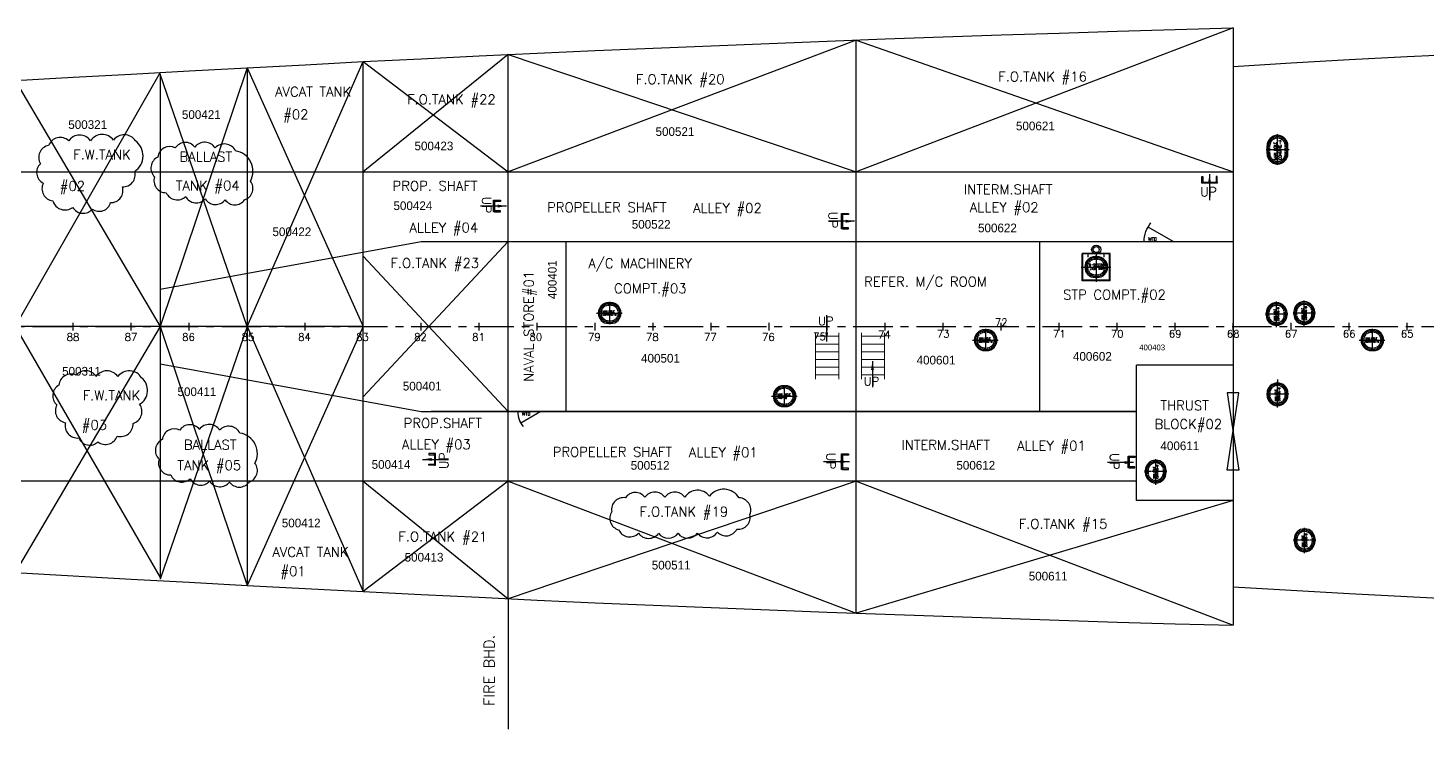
# Model space of a CAD drawing. Header units: inches. Extents: x -439515 to 171412, y -8673 to 415183.
# Drawn here: x 31619 to 62641, y 39459 to 55006 of the extents above; entities that cross this region are included whole.
import ezdxf
from ezdxf.enums import TextEntityAlignment as Align

# ---------------------------------------------------------------- set-up
doc = ezdxf.new("R2010")
doc.units = ezdxf.units.IN
doc.header["$LTSCALE"] = 700
doc.header["$MEASUREMENT"] = 0
for name, pattern in [('CENTER', [2, 1.25, -0.25, 0.25, -0.25]), ('CENTER2', [1.125, 0.75, -0.125, 0.125, -0.125]), ('DASHED', [0.75, 0.5, -0.25]), ('DOTDASH1', [1600, 1000, -250, 100, -250]), ('H1', [40, 20, -20])]:
    doc.linetypes.add(name, pattern=pattern)
for name, color, linetype in [('00', 7, 'Continuous'), ('01', 7, 'Continuous'), ('4 DECK', 7, 'Continuous'), ('COMPT.NOS', 4, 'Continuous'), ('COMPTNAME', 7, 'Continuous'), ('Layer1', 6, 'Continuous'), ('LIGHT_BULKHEADS', 7, 'Continuous'), ('MANHOLEPLAN', 3, 'Continuous'), ('TANK MARKS', 7, 'Continuous'), ('UP-DOWN', 7, 'Continuous')]:
    doc.layers.add(name, color=color, linetype=linetype)
doc.layers.add('LADDER', color=7, linetype='Continuous', lineweight=15)
doc.styles.add('ROMAN C', font='ROMANS.SHX', dxfattribs={"width": 0.9})
doc.styles.add('ROMANS', font='romans')
doc.styles.add('style1', font='romans.shx', dxfattribs={"height": 250})
doc.dimstyles.get("Standard").update_dxf_attribs({"dimtxt": 150.18, "dimasz": 200.18, "dimexe": 0.8, "dimexo": 0.625, "dimgap": 0.09, "dimtad": 0, "dimtih": 1, "dimtoh": 1, "dimdec": 0, "dimzin": 0, "dimdsep": 46, "dimtxsty": 'Standard', "dimcen": 8.09, "dimclrd": 40, "dimclre": 40, "dimadec": 0, "dimazin": 0, "dimtfac": 1, "dimtdec": 0, "dimtofl": 0, "dimtmove": 0, "dimatfit": 3, "dimfxl": 1, "dimtolj": 1, "dimtzin": 0, "dimarcsym": 0})

# ---------------------------------------------------------------- blocks, each defined once
blk = doc.blocks.new('A1M', base_point=(36991, 2400))
at = {"linetype": 'Continuous'}
for p, q in [((37491, 2550), (36491, 2250)), ((36491, 2550), (37491, 2250)), ((36491, 2250), (36491, 2550)), ((37491, 2250), (37491, 2550))]:
    blk.add_line(p, q, dxfattribs=at)
blk = doc.blocks.new('DRW', base_point=(42299, 4033))
at = {"linetype": 'Continuous'}
blk.add_line((41799, 4033), (42665, 4533), dxfattribs=at)
blk.add_arc((41799, 4033), 1000, 0, 40, dxfattribs=at)
blk = doc.blocks.new('fghghj')
at = {"color": 3, "linetype": 'Continuous'}
blk.add_lwpolyline([(318315, -37952), (318615, -37952), (318615, -37927), (318315, -37927)], close=True, dxfattribs=at)
at = {"layer": '00', "color": 3}
for points in [[(318345, -38102), (318345, -37952), (318315, -37952), (318315, -38102)], [(318585, -38102), (318585, -37952), (318615, -37952), (318615, -38102)]]:
    blk.add_lwpolyline(points, close=True, dxfattribs=at)
at = {"layer": '01', "color": 4, "linetype": 'ByBlock'}
blk.add_line((318615, -37927), (318615, -37927), dxfattribs=at)
blk.add_line((318615, -37927), (318615, -37927), dxfattribs=at)
blk = doc.blocks.new('qwas')
at = {"color": 3, "linetype": 'H1'}
blk.add_line((-836179, 147376), (-836179, 147776), dxfattribs=at)
at = {"color": 3, "linetype": 'Continuous'}
blk.add_lwpolyline([(-836192, 147376), (-836192, 147776), (-836167, 147776), (-836167, 147376)], close=True, dxfattribs=at)
at = {"layer": '00', "color": 3}
for points in [[(-836342, 147746), (-836192, 147746), (-836192, 147776), (-836342, 147776)], [(-836342, 147406), (-836192, 147406), (-836192, 147376), (-836342, 147376)]]:
    blk.add_lwpolyline(points, close=True, dxfattribs=at)
blk = doc.blocks.new('A$C49E2739F')
at = {"layer": 'LADDER', "color": 3}
for p, q in [((112, 600), (1312, 600)), ((200, 600), (200, 0)), ((400, 600), (400, 0)), ((600, 600), (600, 0)), ((800, 600), (800, 0)), ((1000, 600), (1000, 0)), ((1200, 600), (1200, 0)), ((112, 0), (1312, 0))]:
    blk.add_line(p, q, dxfattribs=at)
blk = doc.blocks.new('MANHOLECOAMINGB')
at = {"linetype": 'CENTER2', "ltscale": 0.1}
for p, q in [((-339, 0), (323, 0)), ((0, -288), (0, 289))]:
    blk.add_line(p, q, dxfattribs=at)
for p, q in [((-73, 8), (73, 8)), ((-25, 270), (25, 270)), ((-25, 240), (25, 240)), ((-73, -8), (73, -8)), ((-25, -240), (25, -240)), ((-25, -270), (25, -270))]:
    blk.add_line(p, q)
at = {"linetype": 'DASHED', "ltscale": 0.1}
for p, q in [((-25, 205), (25, 205)), ((-25, 200), (25, 200)), ((-25, -200), (25, -200)), ((-25, -205), (25, -205))]:
    blk.add_line(p, q, dxfattribs=at)
for centre in [(-73, 0), (73, 0)]:
    blk.add_circle(centre, 8)
for centre, radius, start, end in [((-25, 0), 270, 90, 270), ((-25, 0), 240, 90, 270), ((25, 0), 270, 270, 90), ((25, 0), 240, 270, 90)]:
    blk.add_arc(centre, radius, start, end)
for centre, radius, start, end in [((-25, 0), 205, 90, 270), ((-25, 0), 200, 90, 270), ((25, 0), 205, 270, 90), ((25, 0), 200, 270, 90)]:
    blk.add_arc(centre, radius, start, end, dxfattribs=at)
at = {"insert": (-181, 68), "char_height": 50, "width": 486.8, "attachment_point": 1, "style": 'ROMAN C'}
blk.add_mtext('MAN HOLE COAMING-B', dxfattribs=at)
blk = doc.blocks.new('HING')
at = {"layer": 'MANHOLEPLAN'}
for p, q in [((-205, -49), (-205, 61)), ((205, -49), (205, 61))]:
    blk.add_line(p, q, dxfattribs=at)
for radius in [118, 77.9]:
    blk.add_circle((0, 147), radius, dxfattribs=at)
blk = doc.blocks.new('manholerecesstype450x400')
at = {"layer": 'MANHOLEPLAN', "linetype": 'CENTER2', "ltscale": 0.1}
for p, q in [((0, -370), (0, 383)), ((385, 0), (-374, 0))]:
    blk.add_line(p, q, dxfattribs=at)
at = {"layer": 'MANHOLEPLAN', "ltscale": 0.13}
for p, q in [((-363, 353), (-363, -353)), ((-363, 353), (363, 353)), ((-353, 343), (-353, -343)), ((-353, 343), (353, 343)), ((-353, 338), (353, 338)), ((-348, 338), (-348, -338)), ((-25, 240), (25, 240)), ((348, 338), (348, -338)), ((353, 343), (353, -343)), ((363, 353), (363, -353)), ((-363, -353), (363, -353)), ((-353, -338), (353, -338)), ((-353, -343), (353, -343)), ((-25, -240), (25, -240))]:
    blk.add_line(p, q, dxfattribs=at)
at = {"layer": 'MANHOLEPLAN'}
for p, q in [((-73, 8), (73, 8)), ((-25, 270), (25, 270)), ((-73, -8), (73, -8)), ((-25, -270), (25, -270))]:
    blk.add_line(p, q, dxfattribs=at)
at = {"layer": 'MANHOLEPLAN', "linetype": 'DASHED', "ltscale": 0.13}
for p, q in [((-25, 205), (25, 205)), ((-25, 200), (25, 200)), ((-25, -200), (25, -200)), ((-25, -205), (25, -205))]:
    blk.add_line(p, q, dxfattribs=at)
at = {"layer": 'MANHOLEPLAN'}
for centre in [(-73, 0), (73, 0)]:
    blk.add_circle(centre, 8, dxfattribs=at)
at = {"layer": 'MANHOLEPLAN', "ltscale": 0.13}
for centre, radius, start, end in [((-25, 0), 270, 90, 270), ((-25, 0), 240, 90, 270), ((25, 0), 270, 270, 90), ((25, 0), 240, 270, 90)]:
    blk.add_arc(centre, radius, start, end, dxfattribs=at)
at = {"layer": 'MANHOLEPLAN', "linetype": 'DASHED', "ltscale": 0.13}
for centre, radius, start, end in [((-25, 0), 205, 90, 270), ((-25, 0), 200, 90, 270), ((25, 0), 205, 270, 90), ((25, 0), 200, 270, 90)]:
    blk.add_arc(centre, radius, start, end, dxfattribs=at)
at = {"layer": 'Layer1', "rotation": 180}
blk.add_blockref('HING', (0, -305), dxfattribs=at)
at = {"layer": 'MANHOLEPLAN', "insert": (-203, 74), "char_height": 60, "width": 626.17, "attachment_point": 1, "style": 'ROMAN C'}
blk.add_mtext('MAN HOLE RECESS-B', dxfattribs=at)
blk = doc.blocks.new('manholecoamingtype600x400')
at = {"linetype": 'CENTER2', "ltscale": 0.1}
for p, q in [((-394, 0), (404, 0)), ((0, -297), (0, 294))]:
    blk.add_line(p, q, dxfattribs=at)
for p, q in [((-100, 270), (100, 270)), ((-100, 240), (100, 240)), ((-73, 8), (73, 8)), ((-100, -240), (100, -240)), ((-100, -270), (100, -270)), ((-73, -8), (73, -8))]:
    blk.add_line(p, q)
at = {"linetype": 'DASHED', "ltscale": 0.1}
for p, q in [((-100, 205), (100, 205)), ((-100, 200), (100, 200)), ((-100, -200), (100, -200)), ((-100, -205), (100, -205))]:
    blk.add_line(p, q, dxfattribs=at)
for centre in [(-73, 0), (73, 0)]:
    blk.add_circle(centre, 8)
for centre, radius, start, end in [((-100, 0), 270, 90, 270), ((-100, 0), 240, 90, 270), ((100, 0), 270, 270, 90), ((100, 0), 240, 270, 90)]:
    blk.add_arc(centre, radius, start, end)
for centre, radius, start, end in [((-100, 0), 205, 90, 270), ((-100, 0), 200, 90, 270), ((100, 0), 205, 270, 90), ((100, 0), 200, 270, 90)]:
    blk.add_arc(centre, radius, start, end, dxfattribs=at)
at = {"insert": (-265, 98), "char_height": 75, "width": 752.53, "attachment_point": 1, "style": 'ROMAN C'}
blk.add_mtext('MAN HOLE COAMING-A', dxfattribs=at)
blk = doc.blocks.new('MANHOLEPADB')
at = {"linetype": 'CENTER2', "ltscale": 0.1}
for p, q in [((-339, 0), (323, 0)), ((0, -288), (0, 289))]:
    blk.add_line(p, q, dxfattribs=at)
for p, q in [((-73, 8), (73, 8)), ((-25, 270), (25, 270)), ((-25, 240), (25, 240)), ((-73, -8), (73, -8)), ((-25, -240), (25, -240)), ((-25, -270), (25, -270))]:
    blk.add_line(p, q)
at = {"linetype": 'DASHED', "ltscale": 0.1}
for p, q in [((-25, 205), (25, 205)), ((-25, 200), (25, 200)), ((-25, -200), (25, -200)), ((-25, -205), (25, -205))]:
    blk.add_line(p, q, dxfattribs=at)
for centre in [(-73, 0), (73, 0)]:
    blk.add_circle(centre, 8)
for centre, radius, start, end in [((-25, 0), 270, 90, 270), ((-25, 0), 240, 90, 270), ((25, 0), 270, 270, 90), ((25, 0), 240, 270, 90)]:
    blk.add_arc(centre, radius, start, end)
for centre, radius, start, end in [((-25, 0), 205, 90, 270), ((-25, 0), 200, 90, 270), ((25, 0), 205, 270, 90), ((25, 0), 200, 270, 90)]:
    blk.add_arc(centre, radius, start, end, dxfattribs=at)
at = {"insert": (-181, 68), "char_height": 50, "width": 486.8, "attachment_point": 1, "style": 'ROMAN C'}
blk.add_mtext('MAN  HOLE PAD- B', dxfattribs=at)

msp = doc.modelspace()

# ---------------------------------------------------------------- linework, layer by layer
at = {"color": 7}
for p, q in [((58340.7, 55005.9), (58340.7, 41761.1)), ((49981.3, 42028.6), (49981.3, 54738.4)), ((34548.5, 53984.7), (34548.5, 42782.3)), ((36477.6, 54123.6), (36477.6, 42643.4)), ((39049.7, 42507), (39049.7, 54259.9)), ((31333.3, 51813), (58340.7, 51813)), ((41621.8, 48297.7), (41621.8, 48469.2)), ((42907.9, 48297.7), (42907.9, 48469.2)), ((44194, 48297.7), (44194, 48469.2)), ((45480, 48297.7), (45480, 48469.2)), ((46766.1, 48297.7), (46766.1, 48469.2)), ((48052.2, 48297.7), (48052.2, 48469.2)), ((49338.2, 48297.7), (49338.2, 48469.2)), ((50624.3, 48297.7), (50624.3, 48469.2)), ((51910.3, 48297.7), (51910.3, 48469.2)), ((53196.4, 48297.7), (53196.4, 48469.2)), ((54482.5, 48297.7), (54482.5, 48469.2)), ((55768.5, 48297.7), (55768.5, 48469.2)), ((57054.6, 48297.7), (57054.6, 48469.2)), ((58340.7, 48297.7), (58340.7, 48469.2)), ((59626.7, 48297.7), (59626.7, 48469.2)), ((60912.8, 48297.7), (60912.8, 48469.2)), ((62198.8, 48297.7), (62198.8, 48469.2)), ((56197.2, 44525.3), (56197.2, 47526.1)), ((58340.7, 47526.1), (56197.2, 47526.1)), ((56197.2, 46497.3), (40556.4, 46497.3)), ((56197.2, 44954), (31333.3, 44954)), ((58340.7, 44525.3), (56197.2, 44525.3))]:
    msp.add_line(p, q, dxfattribs=at)
at = {"color": 7, "linetype": 'Continuous'}
for p, q in [((42264.9, 42349.7), (42264.9, 54417.3)), ((35191.5, 48297.7), (35191.5, 48469.2)), ((36477.6, 48297.7), (36477.6, 48469.2)), ((37763.7, 48297.7), (37763.7, 48469.2)), ((39049.7, 48383.5), (39049.7, 48555)), ((40335.8, 48297.7), (40335.8, 48469.2))]:
    msp.add_line(p, q, dxfattribs=at)
at = {"color": 5, "linetype": 'Continuous'}
for p, q in [((32619.4, 48297.7), (32619.4, 48469.2)), ((33905.5, 48297.7), (33905.5, 48469.2))]:
    msp.add_line(p, q, dxfattribs=at)
at = {"color": 5, "linetype": 'CENTER'}
msp.add_line((13517.9, 48383.5), (147360.8, 48383.5), dxfattribs=at)
at = {"color": 7, "linetype": 'DOTDASH1'}
msp.add_line((39049.7, 48383.5), (31333.3, 48383.5), dxfattribs=at)
msp.add_line((42715.3, 46497.7), (43229, 46497.3))
at = {"color": 2, "linetype": 'ByBlock'}
for points in [[(33999.8, 52505.6, 0.5205671), (33515.8, 52518.7, 0.5205671), (33515.8, 52518.7, 0.5205671), (33005.7, 52505.6, 0.5205671), (33005.7, 52505.6, 0.5205671), (32521.7, 52505.6, 0.5205671), (32521.7, 52505.6, 0.5205671), (32076.9, 52401, 0.5205671), (32076.9, 52401, 0.5205671), (31893.8, 51995.7, 0.5205671), (31893.8, 51995.7, 0.5205671), (31959.2, 51564.3, 0.5205671), (31959.2, 51564.3, 0.5205671), (32168.5, 51172.1, 0.5205671), (32168.5, 51172.1, 0.5205671), (32613.2, 51028.3, 0.5205671), (32613.2, 51028.3, 0.5205671), (33044.9, 50989.1, 0.5205671), (33044.9, 50989.1, 0.5205671), (33450.4, 51132.9, 0.5205671), (33450.4, 51132.9, 0.5205671), (33712, 51485.9, 0.5205671), (33712, 51485.9, 0.5205671), (33986.7, 51825.8, 0.5205671), (33986.7, 51825.8, 0.5205671)], [(36219.5, 52281.5, 0.5205671), (35768.8, 52345.8, 0.5205671), (35768.8, 52345.8, 0.5205671), (35318, 52364.2, 0.5205671), (35318, 52364.2, 0.5205671), (34885.7, 52345.8, 0.5205671), (34885.7, 52345.8, 0.5205671), (34499.3, 52143.6, 0.5205671), (34499.3, 52143.6, 0.5205671), (34425.8, 51702.3, 0.5205671), (34425.8, 51702.3, 0.5205671), (34683.3, 51352.9, 0.5205671), (34683.3, 51352.9, 0.5205671), (35115.7, 51270.2, 0.5205671), (35115.7, 51270.2, 0.5205671), (35548, 51215, 0.5205671), (35548, 51215, 0.5205671), (35989.5, 51196.7, 0.5205671), (35989.5, 51196.7, 0.5205671), (36421.9, 51196.7, 0.5205671), (36421.9, 51196.7, 0.5205671), (36550.6, 51610.4, 0.5205671), (36550.6, 51610.4, 0.5205671)], [(34138.6, 47247.1, 0.5205671), (33610.6, 47276.4, 0.5205671), (33610.6, 47276.4, 0.5205671), (33126.7, 47276.4, 0.5205671), (33126.7, 47276.4, 0.5205671), (32686.7, 47305.8, 0.5205671), (32686.7, 47305.8, 0.5205671), (32305.3, 47085.9, 0.5205671), (32305.3, 47085.9, 0.5205671), (32261.3, 46646.1, 0.5205671), (32261.3, 46646.1, 0.5205671), (32452, 46250.4, 0.5205671), (32452, 46250.4, 0.5205671), (32745.3, 45913.2, 0.5205671), (32745.3, 45913.2, 0.5205671), (33170.7, 45825.3, 0.5205671), (33170.7, 45825.3, 0.5205671), (33596, 45957.2, 0.5205671), (33596, 45957.2, 0.5205671), (33948, 46235.7, 0.5205671), (33948, 46235.7, 0.5205671), (34094.6, 46660.8, 0.5205671), (34094.6, 46660.8, 0.5205671)], [(36319, 46021.8, 0.5205671), (35868.3, 46086.1, 0.5205671), (35868.3, 46086.1, 0.5205671), (35417.6, 46104.5, 0.5205671), (35417.6, 46104.5, 0.5205671), (34985.2, 46086.1, 0.5205671), (34985.2, 46086.1, 0.5205671), (34598.9, 45883.9, 0.5205671), (34598.9, 45883.9, 0.5205671), (34525.3, 45442.6, 0.5205671), (34525.3, 45442.6, 0.5205671), (34782.9, 45093.2, 0.5205671), (34782.9, 45093.2, 0.5205671), (35215.2, 45010.5, 0.5205671), (35215.2, 45010.5, 0.5205671), (35647.5, 44955.3, 0.5205671), (35647.5, 44955.3, 0.5205671), (36089.1, 44936.9, 0.5205671), (36089.1, 44936.9, 0.5205671), (36521.4, 44936.9, 0.5205671), (36521.4, 44936.9, 0.5205671), (36650.2, 45350.6, 0.5205671), (36650.2, 45350.6, 0.5205671)], [(46729.1, 44624.3, 0.5205671), (46184.5, 44599, 0.5205671), (46184.5, 44599, 0.5205671), (45741.3, 44599, 0.5205671), (45741.3, 44599, 0.5205671), (45298, 44599, 0.5205671), (45298, 44599, 0.5205671), (44867.4, 44586.3, 0.5205671), (44867.4, 44586.3, 0.5205671), (44563.5, 44282.6, 0.5205671), (44563.5, 44282.6, 0.5205671), (44715.5, 43877.5, 0.5205671), (44715.5, 43877.5, 0.5205671), (45158.7, 43801.6, 0.5205671), (45158.7, 43801.6, 0.5205671), (45602, 43801.6, 0.5205671), (45602, 43801.6, 0.5205671), (46032.6, 43801.6, 0.5205671), (46032.6, 43801.6, 0.5205671), (46463.2, 43801.6, 0.5205671), (46463.2, 43801.6, 0.5205671), (46906.4, 43826.9, 0.5205671), (46906.4, 43826.9, 0.5205671), (47337, 43890.2, 0.5205671), (47337, 43890.2, 0.5205671), (47628.3, 44219.3, 0.5205671), (47628.3, 44219.3, 0.5205671), (47387.7, 44586.3, 0.5205671), (47387.7, 44586.3, 0.5205671)]]:
    msp.add_lwpolyline(points, format="xyb", close=True, dxfattribs=at)
at = {"color": 7}
for points in [[(34548.5, 49211.5), (40335.8, 50269.7), (58340.7, 50269.7)], [(34548.5, 47555.5), (40335.8, 46497.3), (56197.2, 46497.3)]]:
    msp.add_lwpolyline(points, dxfattribs=at)
at = {"layer": '00', "color": 1}
msp.add_line((54053.8, 46497.3), (54053.8, 50269.7), dxfattribs=at)
at = {"layer": '01', "color": 1, "linetype": 'ByBlock'}
msp.add_line((43550.9, 46497.3), (43550.9, 50269.7), dxfattribs=at)
at = {"layer": '01', "color": 4, "linetype": 'ByBlock'}
msp.add_line((42264.9, 42349.7), (42264.9, 39459.2), dxfattribs=at)
at = {"layer": '4 DECK', "color": 7}
for points in [[(31333.3, 53839), (32619.4, 53911.8), (33905.5, 53984.7), (35191.5, 54054.2), (36477.6, 54123.6), (37763.7, 54192.2), (39049.7, 54259.9), (40335.8, 54325.1), (41621.8, 54386.8), (42907.9, 54447.7), (44194, 54507.7), (45480, 54560), (46766.1, 54611.5), (48052.2, 54662.9), (49338.2, 54713.5), (50624.3, 54763.2), (51910.3, 54807.8), (53196.4, 54850.7), (54482.5, 54893.5), (55768.5, 54935.5), (57054.6, 54973.3), (58340.7, 55005.9)], [(58340.7, 54151), (59626.7, 54230.8), (60912.8, 54303.7), (62198.8, 54369.7), (63484.9, 54432.3)], [(31333.3, 42928), (32619.4, 42855.1), (33905.5, 42782.3), (35191.5, 42712.8), (36477.6, 42643.4), (37763.7, 42574.8), (39049.7, 42507), (40335.8, 42441.9), (41621.8, 42380.1), (42907.9, 42319.3), (44194, 42259.3), (45480, 42207), (46766.1, 42155.5), (48052.2, 42104.1), (49338.2, 42053.5), (50624.3, 42003.8), (51910.3, 41959.2), (53196.4, 41916.3), (54482.5, 41873.4), (55768.5, 41831.4), (57054.6, 41793.7), (58340.7, 41761.1)], [(58340.7, 42615.9), (59626.7, 42536.2), (60912.8, 42463.3), (62198.8, 42397.3), (63484.9, 42334.7)]]:
    msp.add_lwpolyline(points, dxfattribs=at)
at = {"layer": 'MANHOLEPLAN', "color": 7, "linetype": 'Continuous'}
for p, q in [((59326.1, 47210.1), (59326.1, 47153.2)), ((59326.1, 47153.2), (59326.1, 47076))]:
    msp.add_line(p, q, dxfattribs=at)
at = {"layer": 'TANK MARKS', "color": 24, "linetype": 'DOTDASH1'}
for p, q in [((58340.7, 55005.9), (49981.3, 51813)), ((49981.3, 54737.1), (42264.9, 51813)), ((49981.3, 54737.1), (58340.7, 51813)), ((42264.9, 54417.3), (39049.7, 51813)), ((42264.9, 54417.3), (49981.3, 51813)), ((39049.7, 54259.9), (42264.9, 51813)), ((42264.9, 50269.7), (39049.7, 46823.1)), ((39049.7, 49943.9), (42264.9, 46497.3)), ((42264.9, 44954), (39049.7, 42507)), ((39049.7, 44954), (42264.9, 42349.7)), ((49981.3, 44954), (42264.9, 42349.7)), ((42264.9, 44954), (49981.3, 42028.6)), ((49981.3, 44954), (58340.7, 41761.1)), ((58340.7, 44525.3), (49981.2, 42028.6))]:
    msp.add_line(p, q, dxfattribs=at)
at = {"layer": 'TANK MARKS', "color": 4, "linetype": 'DOTDASH1'}
for p, q in [((34548.5, 54019.4), (31333.3, 48383.5)), ((31333.3, 53839), (34548.5, 48383.5)), ((31333.3, 48383.5), (34548.5, 42818.7)), ((34548.5, 48383.5), (31333.3, 42928))]:
    msp.add_line(p, q, dxfattribs=at)
at = {"layer": 'TANK MARKS', "color": 3, "linetype": 'DOTDASH1'}
for p, q in [((36477.6, 54123.6), (34548.5, 48383.5)), ((36477.6, 48383.5), (34548.5, 53984.7)), ((36477.6, 48383.5), (34548.5, 42782.3)), ((34548.5, 48383.5), (36477.6, 42643.4))]:
    msp.add_line(p, q, dxfattribs=at)
at = {"layer": 'TANK MARKS', "color": 30, "linetype": 'DOTDASH1'}
for p, q in [((36477.6, 48383.5), (39049.7, 54259.9)), ((36477.6, 54123.6), (39049.7, 48383.5)), ((39049.7, 48383.5), (36477.6, 42643.4)), ((36477.6, 48383.5), (39049.7, 42507))]:
    msp.add_line(p, q, dxfattribs=at)

# ---------------------------------------------------------------- block references
for name, p, xscale, yscale, zscale, rotation in [('qwas', (-68710.1, -665346.4), 0.8573749999999999, 0.8573749999999999, 0.8573749999999999, 270), ('qwas', (-667248.7, 177248.3), 0.8573749999999999, 0.8573749999999999, 0.8573749999999999, 180), ('DRW', (42737.2, 46497.7), 0.5144249999800377, 0.5144249999800377, 0.5144249999999999, 180), ('qwas', (-667248.7, 171915.1), 0.8573749999999999, 0.8573749999999999, 0.8573749999999999, 180)]:
    msp.add_blockref(name, p, dxfattribs=dict(xscale=xscale, yscale=yscale, zscale=zscale, rotation=rotation))
at = {"color": 5, "linetype": 'Continuous', "extrusion": (0, 0, -1), "xscale": 0.8573749999999999, "yscale": 0.8573749999999999, "zscale": -0.8573749999999999, "rotation": 270}
for p in [(-9425.7, 324100.1), (-23497.9, 318422.4)]:
    msp.add_blockref('fghghj', p, dxfattribs=at)
at = {"color": 7, "xscale": -0.6430312499999998, "yscale": 0.6430312499999998, "zscale": 0.6430312499999998}
msp.add_blockref('DRW', (56690.2, 50269.7), dxfattribs=at)
at = {"color": 7, "xscale": 1.71475, "yscale": 0.8573749999999999, "zscale": 1.71475, "rotation": 90}
msp.add_blockref('A1M', (58337.9, 46059.7), dxfattribs=at)
at = {"color": 5, "linetype": 'Continuous', "xscale": 0.8573749999999999, "yscale": 0.8573749999999999, "zscale": 0.8573749999999999, "rotation": 270}
msp.add_blockref('fghghj', (73175, 318481.7), dxfattribs=at)
at = {"layer": 'LIGHT_BULKHEADS', "color": 3, "extrusion": (0, 0, -1), "xscale": 0.8573749999999999, "yscale": 0.8573749999999999, "zscale": -0.8573749999999999, "rotation": 270}
for p in [(-49595.1, 48340.5), (-50613.3, 48340.5)]:
    msp.add_blockref('A$C49E2739F', p, dxfattribs=at)
at = {"layer": 'MANHOLEPLAN', "xscale": 0.8573749999999999, "yscale": 0.8573749999999999, "zscale": 0.8573749999999999}
for name, p, rotation in [('manholecoamingtype600x400', (59326.6, 52306), 90), ('manholerecesstype450x400', (55305.6, 49703.8), 180), ('MANHOLECOAMINGB', (59305.2, 48662.1), 90), ('MANHOLECOAMINGB', (59918.2, 48683.6), 90), ('MANHOLECOAMINGB', (59326.6, 46883.1), 90), ('MANHOLECOAMINGB', (56625.9, 45168.3), 90), ('MANHOLECOAMINGB', (59926.8, 43646.5), 90)]:
    msp.add_blockref(name, p, dxfattribs=dict(at, rotation=rotation))
for name, p in [('MANHOLECOAMINGB', (44517.3, 48683.6)), ('MANHOLECOAMINGB', (52855.3, 48083.4)), ('MANHOLECOAMINGB', (61429.1, 48083.4)), ('MANHOLEPADB', (48395.2, 46840.2))]:
    msp.add_blockref(name, p, dxfattribs=at)

# ---------------------------------------------------------------- texts
at = {"color": 7, "style": 'ROMANS'}
for p in [(56461.7, 50288.6), (42573.8, 46412.4)]:
    msp.add_text('WTD', height=71.12, dxfattribs=at).set_placement(p)
at = {"style": 'ROMANS'}
for p in [(49135.2, 48411.7), (50150.2, 47078.7)]:
    msp.add_text('UP', height=186.67, dxfattribs=at).set_placement(p)
at = {"color": 7, "style": 'ROMANS'}
for s, p in [('72', (53199, 48477.8)), ('73', (51912.9, 48223)), ('71', (54485.1, 48223)), ('70', (55771.1, 48223)), ('69', (57057.2, 48223)), ('68', (58343.3, 48223)), ('67', (59629.3, 48223)), ('66', (60915.4, 48223)), ('65', (62201.4, 48223))]:
    msp.add_text(s, height=165.04, dxfattribs=at).set_placement(p, align=Align.MIDDLE)
for s, p in [('88', (32617.7, 48069.7)), ('87', (33903.7, 48069.7)), ('86', (35178.3, 48069.7)), ('85', (36496.3, 48069.7)), ('84', (37750.4, 48069.7)), ('83', (39036.5, 48069.7)), ('82', (40322.5, 48069.7)), ('81', (41608.6, 48069.7)), ('80', (42879.2, 48069.7)), ('79', (44176.5, 48069.7)), ('78', (45462.5, 48069.7)), ('77', (46748.6, 48069.7)), ('76', (48034.7, 48069.7)), ('75', (49168.7, 48082.9)), ('74', (50606.8, 48122.7))]:
    msp.add_text(s, height=165.04, dxfattribs=at).set_placement(p, align=Align.CENTER)
msp.add_text('FIRE BHD.', height=235.78, rotation=90, dxfattribs=at).set_placement((41963.5, 41549.9), align=Align.RIGHT)
at = {"insert": (56259.6, 47985.5), "char_height": 128.61, "width": 616.454, "attachment_point": 1}
msp.add_mtext('400403', dxfattribs=at)
at = {"layer": 'COMPT.NOS', "color": 4, "linetype": 'ByBlock', "char_height": 192.91, "width": 1570.243, "attachment_point": 1}
for s, insert in [('500421', (35032, 53181.6)), ('500321', (32512.8, 52959.8)), ('500521', (45534.7, 52804.8)), ('500621', (53526.2, 52929.6)), ('500423', (40189.6, 52486)), ('500424', (39723.3, 51160.5)), ('500422', (37040.2, 50583)), ('500522', (45007, 50748)), ('500622', (52685, 50667.8)), ('400501', (45213.4, 47778.2)), ('400602', (54790.2, 47819.5)), ('500311', (32375.6, 47489.5)), ('400601', (51322.8, 47737)), ('500401', (39929.7, 47159.5)), ('500411', (34934.9, 47035.5)), ('400611', (56730.3, 45836.3)), ('500414', (39239.1, 45422.7)), ('500512', (44983.6, 45402.6)), ('500612', (52205.2, 45404.9)), ('500412', (37246.6, 44125.1)), ('500413', (39971, 43364.8)), ('500511', (45450, 43189.8)), ('500611', (53809.5, 42946.7))]:
    msp.add_mtext(s, dxfattribs=dict(at, insert=insert))
at = {"layer": 'COMPT.NOS', "color": 4, "linetype": 'ByBlock', "insert": (43147.2, 48993.3), "char_height": 192.91, "width": 1570.243, "attachment_point": 1, "rotation": 90}
msp.add_mtext('400401', dxfattribs=at)
at = {"layer": 'COMPTNAME', "color": 7, "style": 'style1'}
for s, height, p in [('F.O.TANK #20', 214.344, (47065.3, 53761.7)), ('F.O.TANK #16', 214.344, (55099, 53821.3)), ('F.O.TANK #22', 214.344, (41990.1, 53314.5)), ('PROP. SHAFT', 214.344, (41585.7, 51397.1)), ('INTERM.SHAFT', 214.344, (54337, 51318.2)), ('PROPELLER SHAFT', 214.344, (45775.7, 50921.9)), ('ALLEY #02', 214.34, (47889.7, 50905.5)), ('ALLEY #02', 214.34, (54028.8, 50922.5)), ('ALLEY #04       ', 214.344, (42630.7, 50471.5)), ('F.O.TANK #23', 214.344, (41622.2, 49683.7)), ('THRUST', 214.34, (57803.7, 46527.1)), ('PROP.SHAFT', 214.34, (41685.4, 46134.9)), ('BLOCK#02', 214.34, (58097, 46113.1)), ('ALLEY #03', 214.34, (41435.5, 45663.1)), ('PROPELLER SHAFT ', 214.344, (46046.2, 45497.8)), ('ALLEY #01', 214.34, (47798.6, 45487.8)), ('INTERM.SHAFT', 214.344, (52951.1, 45653.5)), ('ALLEY #01', 214.34, (55073.7, 45633.9)), ('F.O.TANK #19', 214.344, (47143.3, 44172.5)), ('F.O.TANK #15', 214.344, (55552.8, 43901.7)), ('#21', 214.34, (41805, 43617))]:
    msp.add_text(s, height=height, dxfattribs=at).set_placement(p, align=Align.RIGHT)
at = {"layer": 'COMPTNAME', "color": 7, "linetype": 'Continuous', "style": 'style1'}
for s, height, p in [('AVCAT TANK ', 214.344, (38934.8, 53485.3)), ('#02', 214.34, (37838.4, 52982.5)), ('F.W.TANK ', 214.34, (34046.3, 52091.8)), ('#02', 214.34, (32883.6, 51392.8)), ('F.W.TANK ', 214.34, (34256.1, 46749.7)), ('#03', 214.34, (33371.9, 46097.8)), ('F.O.TANK', 214.34, (41089.5, 43621.1)), ('AVCAT TANK', 214.34, (38728.4, 43277.4)), ('#01', 214.34, (37776.1, 42851.9))]:
    msp.add_text(s, height=height, dxfattribs=at).set_placement(p, align=Align.RIGHT)
at = {"layer": 'COMPTNAME', "color": 7, "linetype": 'DOTDASH1', "style": 'style1'}
for s, p in [('BALLAST', (36145.8, 52044.8)), ('TANK #04', (36311.6, 51405)), ('BALLAST', (36242.6, 45654.6)), ('TANK #05', (36345.5, 45201.4))]:
    msp.add_text(s, height=214.34, dxfattribs=at).set_placement(p, align=Align.RIGHT)
at = {"layer": 'COMPTNAME', "color": 7, "linetype": 'ByBlock', "style": 'style1'}
for s, height, p in [('A/C MACHINERY ', 214.344, (44042.9, 49680)), ('COMPT.#03', 214.34, (44614.5, 49122.7)), ('REFER. M/C ROOM', 214.344, (50159.6, 49272.7)), ('STP COMPT.#02', 214.344, (54572, 48985))]:
    msp.add_text(s, height=height, dxfattribs=at).set_placement(p)
msp.add_text('NAVAL STORE#01', height=214.344, rotation=90, dxfattribs=at).set_placement((42829.5, 47156.4))
at = {"layer": 'UP-DOWN', "color": 7, "style": 'ROMANS'}
for rotation, p in [(270, (41690.6, 51268.1)), (90, (40940.8, 45224.7)), (270, (49321.6, 45588)), (270, (55610, 45578.7))]:
    msp.add_text('UP', height=201.59, rotation=rotation, dxfattribs=at).set_placement(p)
at = {"layer": 'UP-DOWN', "style": 'ROMANS'}
msp.add_text('UP', height=201.59, dxfattribs=at).set_placement((57609.5, 51271.9))
msp.add_text('UP', height=201.59, rotation=270, dxfattribs=at).set_placement((49371, 50935.7))

# ---------------------------------------------------------------- leaders
at = {"color": 3}
for points in [[(57818.3, 51765.1), (57818.3, 51187.4)], [(42232.2, 51056.3), (41654.5, 51056.3)], [(49948.6, 50720), (49370.9, 50720)], [(49329.7, 48056.5), (49329.7, 48634.2)], [(50344.7, 47620.6), (50344.7, 47042.9)], [(40368.5, 45437.9), (40946.1, 45437.9)], [(49833.9, 45386.8), (49256.2, 45386.8)], [(56134.2, 45369.2), (55556.6, 45369.2)]]:
    msp.add_leader(points, dimstyle='Standard', dxfattribs=at)

doc.saveas('drawing.dxf')
